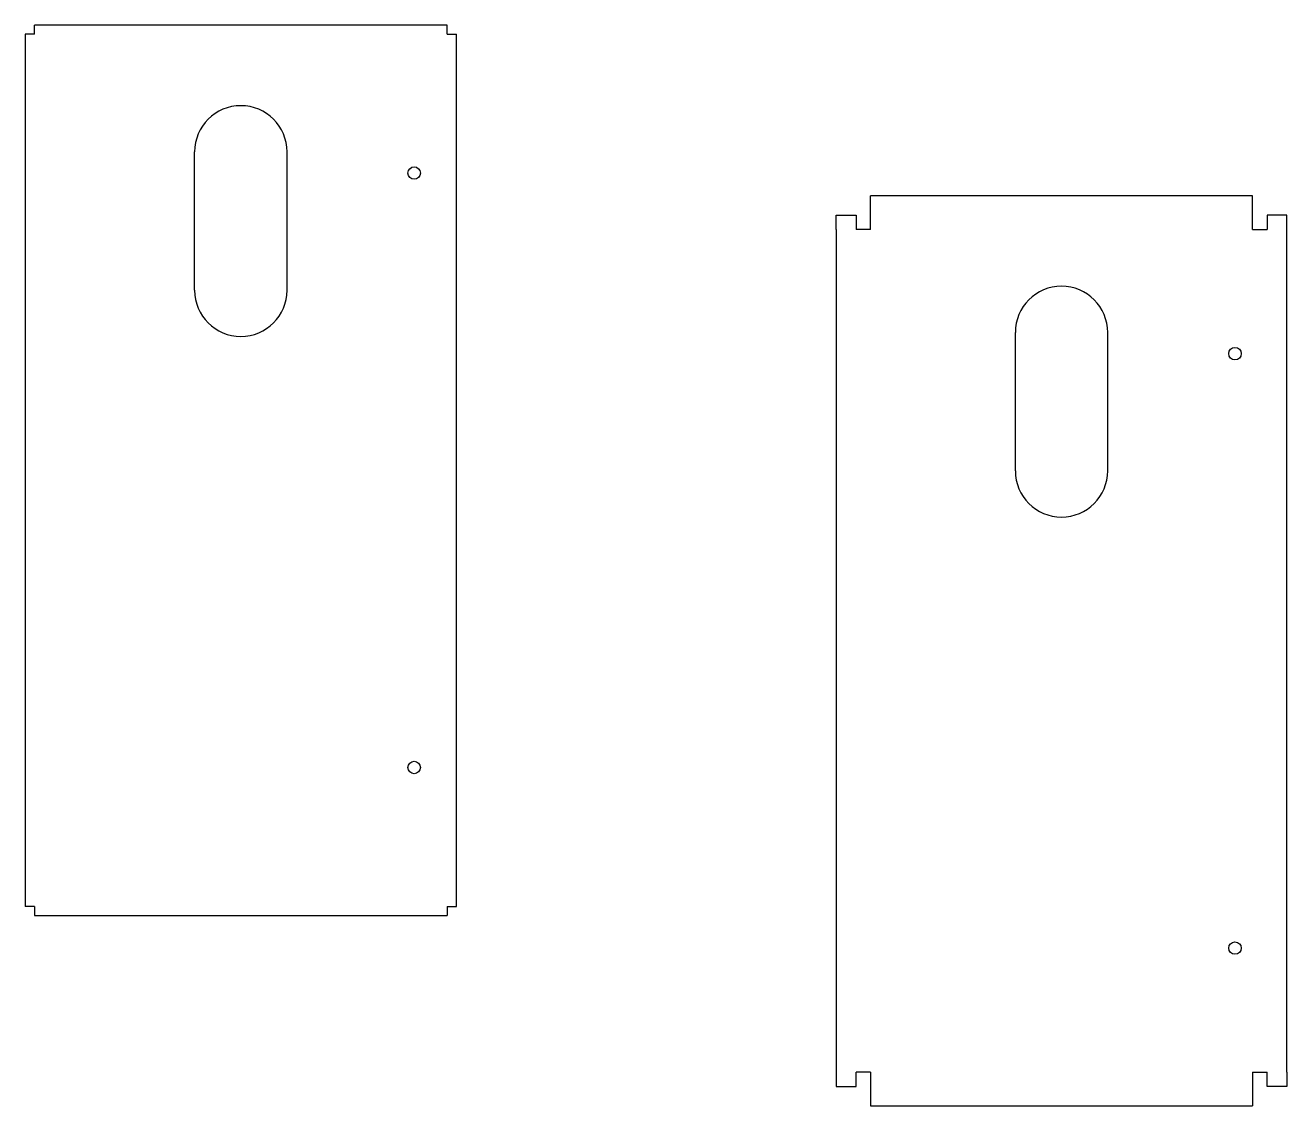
# Model space of a CAD drawing. Header units: millimetres. Extents: x 728 to 3460, y -1541 to 800.
import ezdxf

# ---------------------------------------------------------------- set-up
doc = ezdxf.new("R2010")
doc.units = ezdxf.units.MM

msp = doc.modelspace()

# ---------------------------------------------------------------- linework, layer by layer
for p, q in [((747.8, 780.7), (747.8, 799.9)), ((1641.2, 780.7), (1641.2, 799.9)), ((747.8, 780.7), (727.6, 780.7)), ((1641.2, 780.7), (1661.4, 780.7)), ((1094.5, 225.5), (1094.5, 525.5)), ((1294.5, 225.5), (1294.5, 525.5)), ((2558.1, 357), (2558.1, 430)), ((3385.5, 357), (3385.5, 430)), ((2484.1, 357), (2484.1, 388)), ((2484.1, 388), (2526.7, 388)), ((2526.7, 388), (2526.7, 357)), ((3459.5, 388), (3416.9, 388)), ((3416.9, 388), (3416.9, 357)), ((3459.5, 357), (3459.5, 388)), ((2558.1, 357), (2526.7, 357)), ((3385.5, 357), (3416.9, 357)), ((2871.8, -165.7), (2871.8, 134.3)), ((3071.8, -165.7), (3071.8, 134.3)), ((747.8, -1109.7), (727.6, -1109.7)), ((747.8, -1109.7), (747.8, -1128.9)), ((1641.2, -1109.7), (1641.2, -1128.9)), ((1641.2, -1109.7), (1661.4, -1109.7)), ((2484.1, -1468.4), (2484.1, -1499.4)), ((2558.1, -1468.4), (2526.7, -1468.4)), ((2526.7, -1499.4), (2526.7, -1468.4)), ((2558.1, -1468.4), (2558.1, -1541.4)), ((3385.5, -1468.4), (3416.9, -1468.4)), ((3385.5, -1468.4), (3385.5, -1541.4)), ((3416.9, -1499.4), (3416.9, -1468.4)), ((3459.5, -1468.4), (3459.5, -1499.4)), ((2484.1, -1499.4), (2526.7, -1499.4)), ((3459.5, -1499.4), (3416.9, -1499.4))]:
    msp.add_line(p, q)
for points in [[(1641.2, 799.9), (747.8, 799.9)], [(727.6, 780.7), (727.6, -1109.7)], [(1661.4, -1109.7), (1661.4, 780.7)], [(3385.5, 430), (2558.1, 430)], [(2484.1, 357), (2484.1, -1468.4)], [(3459.5, -1468.4), (3459.5, 357)], [(747.8, -1128.9), (1641.2, -1128.9)], [(2558.1, -1541.4), (3385.5, -1541.4)]]:
    msp.add_lwpolyline(points)
for centre in [(1570, 479.5), (3347.3, 88.3), (1570, -808.5), (3347.3, -1199.7)]:
    msp.add_circle(centre, 13.5)
for centre, start, end in [((1194.5, 525.5), 0, 180), ((1194.5, 225.5), 180, 0), ((2971.8, 134.3), 0, 180), ((2971.8, -165.7), 180, 0)]:
    msp.add_arc(centre, 100, start, end)

doc.saveas('drawing.dxf')
